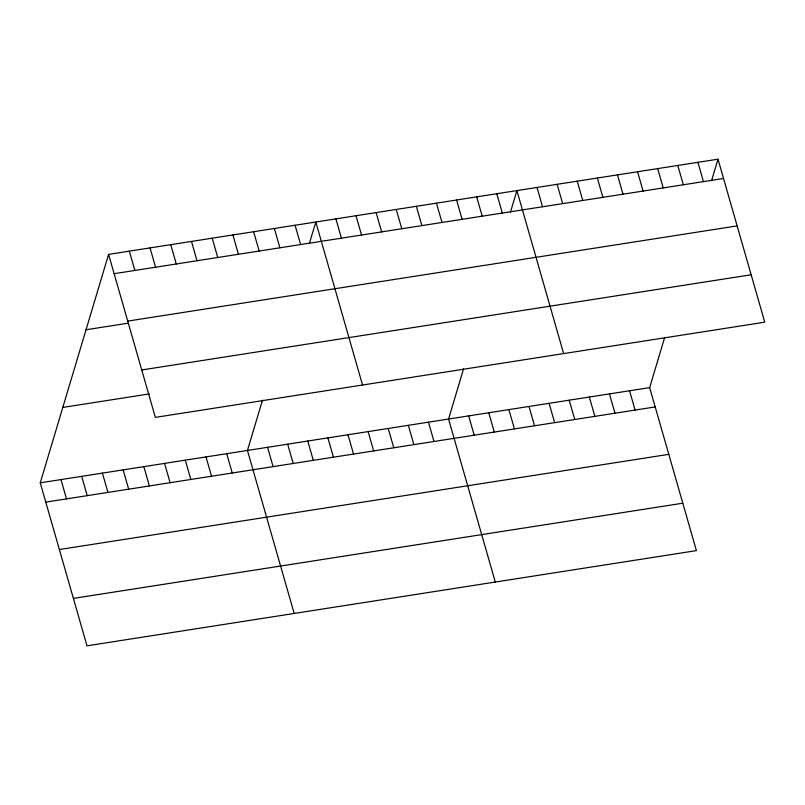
<?xml version="1.0" encoding="UTF-8"?>
<svg xmlns="http://www.w3.org/2000/svg" width="805" height="805" viewBox="0 0 805 805"><rect width="100%" height="100%" fill="white"/><g stroke="black" fill="none" stroke-linecap="round" stroke-linejoin="round"><path stroke-width="1.21" d="M664.699 337.365L649.665 387.618L696.406 550.62L86.99 645.821L40.25 482.819L108.595 254.38L718.01 159.179L764.75 322.181L155.335 417.382L108.595 254.38M262.49 400.196L247.447 450.448L294.187 613.45M309.351 243.553L315.801 222.009L362.542 385.011M463.589 368.781L448.556 419.033L495.296 582.035M510.461 212.138L516.901 190.594L563.641 353.596M711.57 180.712L718.01 159.179M114.139 273.69L723.544 178.489M127.733 321.104L737.139 225.903M86.044 329.758L127.482 323.288M141.74 369.958L751.156 274.767M62.8 407.431L149.338 393.917M40.25 482.819L649.665 387.618M45.784 502.129L655.2 406.928M59.389 549.543L668.794 454.342M73.396 598.407L682.801 503.206M697.895 162.318L703.439 181.628M677.79 165.458L683.324 184.768M657.675 168.607L663.209 187.907M637.57 171.747L643.104 191.057M617.455 174.886L622.99 194.196M597.35 178.026L602.885 197.336M577.235 181.165L582.77 200.475M629.55 390.757L635.085 410.067M557.12 184.315L562.665 203.615M609.445 393.907L614.98 413.207M537.015 187.454L542.55 206.764M589.33 397.046L594.865 416.356M569.216 400.186L574.76 419.496M496.796 193.733L502.33 213.043M549.111 403.325L554.645 422.635M476.681 196.873L482.215 216.183M528.996 406.465L534.53 425.775M456.576 200.022L462.11 219.322M508.891 409.614L514.425 428.914M436.461 203.162L441.995 222.472M488.776 412.754L494.31 432.064M416.346 206.301L421.89 225.611M468.671 415.893L474.205 435.203M396.241 209.441L401.776 228.751M376.126 212.58L381.671 231.89M428.441 422.172L433.986 441.482M356.021 215.73L361.556 235.04M408.336 425.322L413.871 444.622M335.906 218.869L341.441 238.179M388.221 428.461L393.766 447.771M368.116 431.601L373.651 450.911M295.073 225.249L300.617 244.559M348.002 434.74L353.536 454.05M274.354 228.479L279.899 247.789M327.897 437.88L333.431 457.19M253.635 231.719L259.17 251.029M307.782 441.029L313.316 460.329M232.917 234.959L238.451 254.269M287.667 444.169L293.211 463.479M212.198 238.189L217.732 257.499M267.562 447.308L273.096 466.618M191.479 241.43L197.014 260.74M170.761 244.67L176.295 263.98M226.728 453.688L232.263 472.998M150.042 247.9L155.576 267.21M206.01 456.928L211.544 476.228M129.313 251.14L134.858 270.45M185.291 460.158L190.825 479.468M164.572 463.398L170.107 482.708M143.854 466.638L149.388 485.938M123.135 469.868L128.669 489.178M102.406 473.109L107.951 492.419M81.687 476.349L87.222 495.649M60.969 479.579L66.503 498.889"/></g></svg>
